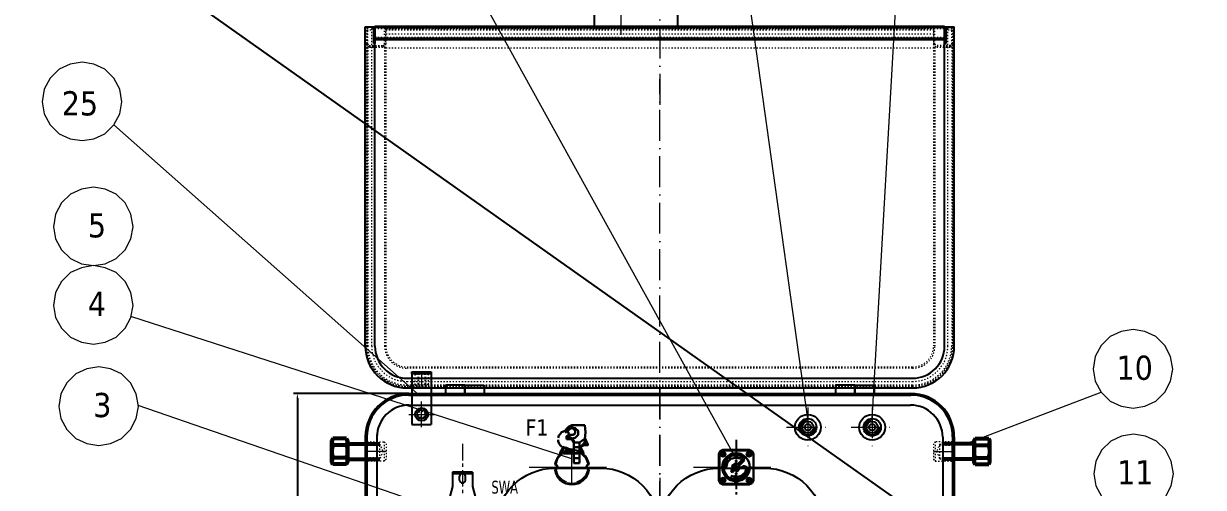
# Model space of a CAD drawing. Header units: millimetres. Extents: x 13152 to 35294, y -6229 to 54471.
# Drawn here: x 27553 to 29386, y 52771 to 53491 of the extents above; entities that cross this region are included whole.
import ezdxf

# ---------------------------------------------------------------- set-up
doc = ezdxf.new("R2010")
doc.units = ezdxf.units.MM
doc.header["$LTSCALE"] = 4
for name, pattern in [('ACAD_ISO03W100', [1.18, 0.47, -0.71]), ('ACAD_ISO10W100', [18, 12, -3, 0, -3]), ('CENTERX2', [101.6, 63.5, -12.7, 12.7, -12.7])]:
    doc.linetypes.add(name, pattern=pattern)
doc.layers.add('1', color=12, linetype='Continuous')
for name, color, linetype, lineweight in [('标注、文本', 3, 'Continuous', 25), ('粗实线', 4, 'Continuous', 53), ('铁心', 3, 'Continuous', 0)]:
    doc.layers.add(name, color=color, linetype=linetype, lineweight=lineweight)
doc.styles.add('Tahoma$001', font='tahoma.ttf', dxfattribs={"height": 2.159784})
doc.styles.add('TH_GBDIM', font='romans.shx', dxfattribs={"width": 0.8, "bigfont": 'gbcbig.shx'})
doc.dimstyles.new('TH_GBDIM1', dxfattribs={"dimscale": 3, "dimtxt": 3.5, "dimasz": 2.5, "dimexe": 2, "dimexo": 0, "dimgap": 1.5, "dimtad": 1, "dimdec": 1, "dimzin": 0, "dimdsep": 46, "dimtxsty": 'TH_GBDIM', "dimcen": 2.5, "dimclrd": 3, "dimclre": 256, "dimclrt": 2, "dimadec": 0, "dimazin": 0, "dimtfac": 0.714286, "dimtdec": 1, "dimtmove": 0, "dimatfit": 3, "dimfxl": 0, "dimtzin": 0, "dimlwd": -1, "dimlwe": -1, "dimarcsym": 0})

# ---------------------------------------------------------------- blocks, each defined once
blk = doc.blocks.new('*D220')
at = {"layer": 'Defpoints', "color": 0}
for p in [(28151.6, 52916.4), (27978.7, 52066.4), (28109.1, 52066.4)]:
    blk.add_point(p, dxfattribs=at)
at = {"layer": '标注、文本'}
for p, q in [((28151.6, 52916.4), (27972.7, 52916.4)), ((28109.1, 52066.4), (27972.7, 52066.4))]:
    blk.add_line(p, q, dxfattribs=at)
at = {"layer": '标注、文本', "color": 3}
blk.add_line((27978.7, 52908.9), (27978.7, 52073.9), dxfattribs=at)
for points in [[(27977.4, 52908.9), (27979.9, 52908.9), (27978.7, 52916.4)], [(27977.4, 52073.9), (27979.9, 52073.9), (27978.7, 52066.4)]]:
    blk.add_solid(points, dxfattribs=at)
at = {"layer": '标注、文本', "color": 2, "insert": (27968.9, 52491.4), "char_height": 10.5, "attachment_point": 5, "rotation": 90, "style": 'TH_GBDIM'}
blk.add_mtext('850.0', dxfattribs=at)
blk = doc.blocks.new('A$C75176214')
at = {"layer": '粗实线', "lineweight": 30}
h = blk.add_hatch(color=256, dxfattribs=at)
h.dxf.hatch_style = 2
h.paths.add_polyline_path([(0.762, 1.736), (0.72, 1.693), (0.804, 1.693)])
h = blk.add_hatch(color=256, dxfattribs=at)
h.dxf.hatch_style = 2
h.paths.add_polyline_path([(0.72, 1.693), (0.804, 1.693), (0.762, 1.651)])
h = blk.add_hatch(color=256, dxfattribs=at)
h.dxf.hatch_style = 2
h.paths.add_polyline_path([(0.381, 1.101), (0.381, 1.058), (0.423, 1.058)])
h = blk.add_hatch(color=256, dxfattribs=at)
h.dxf.hatch_style = 2
h.paths.add_polyline_path([(0.381, 1.101), (0.423, 1.101), (0.423, 1.058)])
h = blk.add_hatch(color=256, dxfattribs=at)
h.dxf.hatch_style = 2
h.paths.add_polyline_path([(0.762, 0.508), (0.72, 0.466), (0.804, 0.466)])
h = blk.add_hatch(color=256, dxfattribs=at)
h.dxf.hatch_style = 2
h.paths.add_polyline_path([(0.72, 0.466), (0.804, 0.466), (0.762, 0.423)])
for points in [[(0.254, 2.159), (0.085, 2.074), (0, 1.905)], [(0.254, 2.117), (0.085, 2.074), (0, 1.905)], [(0.254, 1.99), (0.169, 1.99), (0.169, 1.905), (0.169, 1.82), (0.254, 1.778), (0.339, 1.82), (0.381, 1.905)], [(1.651, 1.693), (1.397, 1.905), (1.058, 1.947), (0.762, 1.905), (0.466, 1.693)], [(1.651, 1.651), (1.651, 1.693), (1.397, 1.863), (1.058, 1.905), (0.762, 1.863), (0.508, 1.693), (0.508, 1.651)], [(1.651, 1.609), (1.609, 1.651), (1.355, 1.82), (1.058, 1.863), (0.804, 1.82), (0.55, 1.651), (0.508, 1.609)], [(0.635, 1.609), (0.593, 1.566), (0.55, 1.524)], [(1.82, 1.058), (1.778, 1.355), (1.609, 1.609), (1.355, 1.778), (1.058, 1.82), (0.804, 1.778), (0.72, 1.693)], [(0.762, 1.651), (0.72, 1.693), (0.762, 1.736)], [(0.762, 1.651), (0.804, 1.693), (0.762, 1.736)], [(1.693, 1.058), (1.609, 1.397), (1.397, 1.609), (1.058, 1.693), (0.762, 1.609)], [(1.905, 1.99), (1.82, 1.99), (1.778, 1.905), (1.82, 1.82), (1.905, 1.778), (1.947, 1.82), (1.99, 1.905), (1.947, 1.947), (1.905, 1.99), (1.82, 1.947), (1.82, 1.905), (1.82, 1.82), (1.905, 1.82), (1.947, 1.82), (1.99, 1.905)], [(2.159, 1.905), (2.074, 2.074), (1.905, 2.159)], [(2.117, 1.905), (2.074, 2.074), (1.905, 2.117)], [(0.212, 1.143), (0.212, 1.101), (0.254, 0.804), (0.423, 0.508), (0.677, 0.296), (1.016, 0.212)], [(0.254, 1.101), (0.296, 0.804), (0.466, 0.508), (0.677, 0.339), (1.016, 0.254)], [(0.296, 0.974), (0.339, 0.804), (0.508, 0.55), (0.72, 0.381), (1.016, 0.296)], [(0.339, 1.058), (0.381, 0.804), (0.55, 0.55), (0.804, 0.381), (1.058, 0.339), (1.355, 0.381), (1.439, 0.466)], [(0.423, 1.058), (0.508, 0.762), (0.762, 0.55), (1.058, 0.466), (1.397, 0.55)], [(0.508, 1.101), (0.508, 1.143), (0.55, 1.143), (0.55, 1.101), (0.508, 1.058), (0.466, 1.016), (0.55, 1.016)], [(0.635, 1.143), (0.593, 1.143), (0.55, 1.101), (0.593, 1.101), (0.635, 1.101), (0.635, 1.058), (0.635, 1.016), (0.593, 1.016), (0.55, 1.016), (0.55, 1.058)], [(0.677, 1.101), (0.677, 1.143), (0.677, 1.101), (0.72, 1.101), (0.677, 1.101), (0.677, 1.058)], [(0.677, 1.016), (0.677, 1.058)], [(0.889, 1.185), (0.847, 1.016), (0.974, 0.847), (1.185, 0.889)], [(0.889, 1.185), (0.889, 1.016), (1.016, 0.889), (1.143, 0.889)], [(0.931, 1.143), (0.931, 1.016), (1.016, 0.931), (1.143, 0.931)], [(1.27, 0.974), (1.312, 1.185), (1.143, 1.312), (0.974, 1.27)], [(1.27, 1.016), (1.27, 1.143), (1.143, 1.27), (0.974, 1.27)], [(1.228, 1.016), (1.228, 1.143), (1.143, 1.228), (1.016, 1.228)], [(1.143, 0.212), (1.482, 0.296), (1.736, 0.508), (1.905, 0.804), (1.947, 1.101), (1.947, 1.143)], [(1.143, 0.254), (1.439, 0.339), (1.693, 0.508), (1.863, 0.804), (1.905, 1.101)], [(1.143, 0.296), (1.439, 0.381), (1.651, 0.55), (1.82, 0.804), (1.82, 0.974)], [(1.397, 0.847), (1.355, 0.804), (1.312, 0.762)], [(1.82, 1.058), (1.82, 1.101)], [(0, 0.254), (0.085, 0.085), (0.254, 0.042)], [(0, 0.254), (0.085, 0.085), (0.254, 0)], [(0.254, 0.381), (0.169, 0.339), (0.169, 0.254), (0.169, 0.169), (0.254, 0.169), (0.339, 0.169), (0.381, 0.254)], [(0.72, 0.466), (0.762, 0.508)], [(0.762, 0.508), (0.804, 0.466), (0.762, 0.423)], [(1.016, 0.55), (1.016, 0.423), (1.058, 0.423)], [(1.905, 0.381), (1.82, 0.339), (1.778, 0.254), (1.82, 0.169), (1.905, 0.169), (1.947, 0.169), (1.99, 0.254), (1.947, 0.339), (1.905, 0.339), (1.82, 0.339), (1.82, 0.254), (1.82, 0.212), (1.905, 0.169), (1.947, 0.212), (1.99, 0.254)], [(1.905, 0.042), (2.074, 0.085), (2.117, 0.254)], [(1.905, 0), (2.074, 0.085), (2.159, 0.254)]]:
    blk.add_lwpolyline(points, dxfattribs=at)
for points in [[(0, 1.905), (0, 0.254)], [(0.423, 1.905), (0.381, 1.99), (0.254, 2.032), (0.169, 1.99), (0.085, 1.905), (0.169, 1.778), (0.254, 1.736), (0.381, 1.778)], [(0.339, 1.905), (0.339, 1.947), (0.254, 1.99), (0.212, 1.947), (0.169, 1.905), (0.212, 1.82), (0.254, 1.82), (0.339, 1.82)], [(1.101, 1.439), (1.101, 1.482), (1.058, 1.482), (1.058, 1.439)], [(2.032, 1.905), (1.99, 1.99), (1.905, 2.032), (1.778, 1.99), (1.736, 1.905), (1.778, 1.778), (1.905, 1.736), (1.99, 1.778)], [(0.381, 1.101), (0.423, 1.101), (0.423, 1.058), (0.381, 1.058)], [(1.143, 1.058), (1.143, 1.143), (1.058, 1.143), (1.016, 1.143), (1.016, 1.058), (1.016, 1.016), (1.058, 1.016), (1.143, 1.016)], [(0.423, 0.254), (0.381, 0.381), (0.254, 0.423), (0.169, 0.381), (0.085, 0.254), (0.169, 0.169), (0.254, 0.127), (0.381, 0.169)], [(0.339, 0.254), (0.339, 0.339), (0.254, 0.339), (0.212, 0.339), (0.169, 0.254), (0.212, 0.212), (0.254, 0.169), (0.339, 0.212)], [(1.101, 0.72), (1.058, 0.72), (1.058, 0.677), (1.101, 0.677)], [(1.101, 0.55), (1.101, 0.508), (1.101, 0.466), (1.101, 0.423), (1.143, 0.423), (1.143, 0.466), (1.143, 0.508), (1.143, 0.55)], [(2.032, 0.254), (1.99, 0.381), (1.905, 0.423), (1.778, 0.381), (1.736, 0.254), (1.778, 0.169), (1.905, 0.127), (1.99, 0.169)]]:
    blk.add_lwpolyline(points, close=True, dxfattribs=at)
for points in [[(0.254, 2.159), (0.254, 2.159), (1.905, 2.159), (1.905, 2.159)], [(0.254, 2.117), (0.254, 2.117), (1.905, 2.117), (1.905, 2.117)], [(0.55, 1.524), (0.55, 1.524), (0.931, 1.143), (0.931, 1.143)], [(0.635, 1.609), (0.635, 1.609), (1.016, 1.228), (1.016, 1.228)], [(0.72, 1.693), (0.72, 1.693), (0.762, 1.651), (0.762, 1.651)], [(1.016, 1.609), (1.016, 1.609), (1.016, 1.736), (1.016, 1.736)], [(1.016, 1.693), (1.016, 1.693), (1.101, 1.693), (1.101, 1.693)], [(1.101, 1.736), (1.101, 1.736), (1.101, 1.609), (1.101, 1.609)], [(1.101, 1.609), (1.101, 1.609), (1.101, 1.736), (1.101, 1.736)], [(2.117, 1.905), (2.117, 1.905), (2.117, 0.254), (2.117, 0.254)], [(2.159, 1.905), (2.159, 1.905), (2.159, 0.254), (2.159, 0.254)], [(1.143, 0.931), (1.143, 0.931), (1.312, 0.762), (1.312, 0.762)], [(1.228, 1.016), (1.228, 1.016), (1.397, 0.847), (1.397, 0.847)], [(1.693, 1.058), (1.693, 1.058), (1.693, 1.101), (1.693, 1.101)], [(0.254, 0.042), (0.254, 0.042), (1.016, 0.042), (1.016, 0.042)], [(0.254, 0), (0.254, 0), (1.905, 0), (1.905, 0)], [(0.72, 0.466), (0.72, 0.466), (0.762, 0.423), (0.762, 0.423)], [(1.016, 0), (1.016, 0), (1.016, 0.339), (1.016, 0.339)], [(1.058, 0), (1.058, 0), (1.101, 0), (1.101, 0)], [(1.143, 0), (1.143, 0), (1.143, 0.339), (1.143, 0.339)], [(1.143, 0.042), (1.143, 0.042), (1.905, 0.042), (1.905, 0.042)]]:
    blk.add_open_spline(points, degree=3, dxfattribs=at)
blk = doc.blocks.new('A$C08F7720E')
at = {"layer": '标注、文本'}
for p, q in [((10.16, 11.43), (11.43, 10.16)), ((10.16, 10.16), (11.43, 11.43))]:
    blk.add_line(p, q, dxfattribs=at)
at = {"layer": '标注、文本', "xscale": 10, "yscale": 10, "zscale": 10}
blk.add_blockref('A$C75176214', (0, 0), dxfattribs=at)

msp = doc.modelspace()

# ---------------------------------------------------------------- linework, layer by layer
at = {"color": 0, "linetype": 'ByBlock'}
for p, q in [((28219.52, 52794.46), (28219.52, 52772.18)), ((28250.71, 52794.46), (28219.52, 52794.46)), ((28219.52, 52794.46), (28250.71, 52794.46)), ((28219.52, 52792.23), (28250.71, 52792.23)), ((28230.66, 52781.6), (28230.66, 52787.78)), ((28239.57, 52781.6), (28239.57, 52787.78)), ((28250.71, 52794.46), (28250.71, 52772.18)), ((28219.52, 52772.18), (28201.69, 52705.34)), ((28250.71, 52772.18), (28268.53, 52705.34))]:
    msp.add_line(p, q, dxfattribs=at)
for centre, start, end in [((28235.11, 52787.78), 0, 180), ((28235.11, 52781.6), 180, 0)]:
    msp.add_arc(centre, 4.46, start, end, dxfattribs=at)
at = {"layer": '1', "color": 1, "linetype": 'CENTERX2', "lineweight": -3, "ltscale": 0.1}
msp.add_line((28660.41, 52844.21), (28660.41, 52759.57), dxfattribs=at)
at = {"layer": '1', "color": 1, "linetype": 'CENTERX2', "lineweight": 13, "ltscale": 0.1}
msp.add_line((28235.18, 52837.97), (28235.18, 52553.43), dxfattribs=at)
at = {"layer": '标注、文本'}
for p, q in [((26477.58, 54471.32), (34765.86, 48610.32)), ((28439.61, 53544.49), (28439.61, 53484.49)), ((28569.61, 53484.49), (28569.61, 53544.49)), ((28084.11, 52989.99), (28084.11, 53485.5)), ((28084.11, 53485.5), (28099.11, 53485.5)), ((28086.15, 53484.99), (28088.15, 53484.99)), ((28095.11, 53484.99), (28088.11, 53484.99)), ((28094.11, 53484.99), (28989.11, 53484.99)), ((28097.11, 53482.99), (28097.11, 53459.99)), ((28099.11, 53486.99), (28984.11, 53486.99)), ((28099.11, 53486.99), (28099.11, 53484.99)), ((28099.11, 52989.99), (28099.11, 53485.5)), ((28099.11, 53484.99), (28984.11, 53484.99)), ((28099.11, 53482.99), (28099.11, 53459.99)), ((28114.15, 53484.99), (28116.15, 53484.99)), ((28439.61, 53494.49), (28439.61, 53484.49)), ((28439.61, 53484.49), (28569.61, 53484.49)), ((28569.61, 53484.49), (28569.61, 53494.49)), ((28969.08, 53484.99), (28967.08, 53484.99)), ((28984.11, 53486.99), (28984.11, 53484.99)), ((28984.11, 53485.5), (28999.11, 53485.5)), ((28984.11, 52989.99), (28984.11, 53485.5)), ((28984.11, 53482.99), (28984.11, 53459.99)), ((28986.11, 53482.99), (28986.11, 53459.99)), ((28988.11, 53484.99), (28995.11, 53484.99)), ((28997.08, 53484.99), (28995.08, 53484.99)), ((28999.11, 52989.99), (28999.11, 53485.5)), ((28099.11, 53472.49), (28097.11, 53472.49)), ((28099.11, 53467.49), (28097.11, 53467.49)), ((28099.11, 53467.99), (28984.11, 53467.99)), ((28099.11, 53465.99), (28984.11, 53465.99)), ((28984.11, 53472.49), (28986.11, 53472.49)), ((28984.11, 53467.49), (28986.11, 53467.49)), ((28099.11, 53459.99), (28097.11, 53459.99)), ((28984.11, 53459.99), (28986.11, 53459.99)), ((28156.61, 52949.99), (28186.61, 52949.99)), ((28156.61, 52946.99), (28156.61, 52949.99)), ((28186.61, 52949.99), (28186.61, 52946.99)), ((28149.11, 52939.99), (28934.11, 52939.99)), ((28186.61, 52946.99), (28156.61, 52946.99)), ((28156.61, 52946.99), (28156.61, 52868.09)), ((28161.61, 52946.49), (28162.11, 52946.99)), ((28186.61, 52946.99), (28186.61, 52868.09)), ((28149.11, 52924.99), (28934.11, 52924.99)), ((28151.61, 52916.39), (28931.61, 52916.39)), ((28151.61, 52913.89), (28931.61, 52913.89)), ((28208.61, 52929.39), (28208.61, 52914.39)), ((28238.61, 52929.39), (28208.61, 52929.39)), ((28208.61, 52914.39), (28238.61, 52914.39)), ((28238.61, 52929.39), (28238.61, 52914.39)), ((28238.61, 52914.39), (28238.61, 52929.39)), ((28238.61, 52914.39), (28238.61, 52929.39)), ((28238.61, 52929.39), (28268.61, 52929.39)), ((28268.61, 52914.39), (28238.61, 52914.39)), ((28268.61, 52929.39), (28268.61, 52914.39)), ((28844.61, 52929.39), (28814.61, 52929.39)), ((28814.61, 52929.39), (28814.61, 52914.39)), ((28814.61, 52914.39), (28844.61, 52914.39)), ((28844.61, 52929.39), (28844.61, 52914.39)), ((28844.61, 52914.39), (28844.61, 52929.39)), ((28844.61, 52929.39), (28874.61, 52929.39)), ((28844.61, 52914.39), (28844.61, 52929.39)), ((28874.61, 52914.39), (28844.61, 52914.39)), ((28874.61, 52929.39), (28874.61, 52914.39)), ((28102.31, 52895), (28102.31, 52891.25)), ((28152.11, 52898.39), (28931.11, 52898.39)), ((28156.61, 52868.09), (28186.61, 52868.09)), ((28084.11, 52848.89), (28084.11, 52069.89)), ((28086.61, 52848.89), (28086.61, 52096.89)), ((28102.3, 52852.71), (28102.11, 52069.89)), ((28981.11, 52848.39), (28981.11, 52069.89)), ((28996.11, 52841.39), (28996.61, 52840.89)), ((28996.11, 52811.39), (28996.11, 52841.39)), ((28996.61, 52848.89), (28996.61, 52096.89)), ((28996.61, 52811.89), (28996.61, 52840.89)), ((28999.11, 52848.89), (28999.11, 52069.89)), ((28996.61, 52811.89), (28996.11, 52811.39))]:
    msp.add_line(p, q, dxfattribs=at)
at = {"layer": '标注、文本', "color": 1, "linetype": 'ACAD_ISO10W100', "lineweight": 18}
for p, q in [((28481.63, 53473.54), (28481.63, 53555.08)), ((28541.61, 53556.81), (28541.61, 53341.57)), ((28101.02, 53469.99), (28095.7, 53469.99)), ((28982.2, 53469.99), (28987.53, 53469.99)), ((28541.61, 52732.09), (28541.61, 53404.37)), ((28171.61, 52946.99), (28171.61, 52926.99)), ((28541.61, 52923.94), (28541.61, 52090.73)), ((28171.61, 52863.89), (28171.61, 52903.89)), ((28771.61, 52894.87), (28771.61, 52832.91)), ((28771.61, 52894.87), (28771.61, 52832.91)), ((28871.61, 52894.87), (28871.61, 52832.91)), ((28871.61, 52894.87), (28871.61, 52832.91)), ((28151.61, 52883.89), (28191.61, 52883.89)), ((28738.73, 52863.89), (28804.5, 52863.89)), ((28838.73, 52863.89), (28904.5, 52863.89)), ((28838.73, 52863.89), (28904.5, 52863.89)), ((28116.61, 52826.39), (28086.61, 52826.39)), ((28116.61, 52826.39), (28086.61, 52826.39)), ((28405.11, 52776.29), (28405.11, 52827.49)), ((28966.61, 52826.39), (28996.61, 52826.39)), ((28966.61, 52826.39), (28996.61, 52826.39)), ((28966.61, 52826.39), (28996.61, 52826.39)), ((28338.69, 52801.89), (28471.52, 52801.89)), ((28382.7, 52801.89), (28427.51, 52801.89)), ((28541.61, 52785.62), (28541.61, 52002.97)), ((28593.99, 52801.89), (28726.83, 52801.89))]:
    msp.add_line(p, q, dxfattribs=at)
at = {"layer": '标注、文本', "color": 2, "linetype": 'ACAD_ISO03W100', "lineweight": 18}
for p, q in [((28086.15, 53484.99), (28086.15, 53458.99)), ((28088.15, 53458.99), (28088.15, 53484.99)), ((28094.11, 52989.99), (28094.11, 53485.5)), ((28094.11, 53484.99), (28094.11, 53480.99)), ((28094.11, 53482.99), (28989.11, 53482.99)), ((28114.15, 53458.99), (28114.15, 53484.99)), ((28116.11, 53482.99), (28967.11, 53482.99)), ((28116.11, 53452.99), (28116.11, 53482.99)), ((28116.15, 53484.99), (28116.15, 53458.99)), ((28439.61, 53486.49), (28569.61, 53486.49)), ((28967.08, 53484.99), (28967.08, 53458.99)), ((28967.11, 53482.99), (28967.11, 53452.99)), ((28969.08, 53458.99), (28969.08, 53484.99)), ((28989.11, 52989.99), (28989.11, 53485.5)), ((28989.11, 53484.99), (28989.11, 53480.99)), ((28995.08, 53458.99), (28995.08, 53484.99)), ((28997.08, 53484.99), (28997.08, 53458.99)), ((28086.61, 53480.99), (28086.61, 52989.99)), ((28086.61, 53480.99), (28094.11, 53480.99)), ((28099.11, 53469.49), (28984.11, 53469.49)), ((28099.11, 53467.49), (28984.11, 53467.49)), ((28116.11, 53480.99), (28967.11, 53480.99)), ((28116.11, 53474.99), (28967.11, 53474.99)), ((28989.11, 53480.99), (28996.61, 53480.99)), ((28996.61, 53480.99), (28996.61, 52989.99)), ((28086.11, 53453.99), (28086.11, 52990.49)), ((28086.11, 53453.99), (28116.11, 53453.99)), ((28088.11, 53453.99), (28088.11, 52990.49)), ((28090.15, 53456.99), (28112.15, 53456.99)), ((28090.15, 53454.99), (28112.15, 53454.99)), ((28114.11, 53453.99), (28114.11, 52990.49)), ((28116.11, 53453.99), (28116.11, 52990.49)), ((28116.11, 53452.99), (28967.11, 53452.99)), ((28967.11, 53453.99), (28967.11, 52990.49)), ((28967.11, 53453.99), (28997.11, 53453.99)), ((28969.11, 53453.99), (28969.11, 52990.49)), ((28993.08, 53456.99), (28971.08, 53456.99)), ((28993.08, 53454.99), (28971.08, 53454.99)), ((28995.11, 53453.99), (28995.11, 52990.49)), ((28997.11, 53453.99), (28997.11, 52990.49)), ((28934.11, 52957.49), (28149.11, 52957.49)), ((28934.11, 52955.49), (28149.11, 52955.49)), ((28149.11, 52934.99), (28934.11, 52934.99)), ((28161.61, 52929.99), (28161.61, 52946.49)), ((28161.61, 52946.49), (28181.61, 52946.49)), ((28162.11, 52946.99), (28181.11, 52946.99)), ((28165.61, 52946.99), (28165.61, 52926.99)), ((28166.61, 52946.99), (28166.61, 52926.99)), ((28176.61, 52946.99), (28176.61, 52926.99)), ((28177.61, 52946.99), (28177.61, 52926.99)), ((28181.11, 52946.99), (28181.61, 52946.49)), ((28181.61, 52946.49), (28181.61, 52929.99)), ((28934.11, 52929.49), (28149.11, 52929.49)), ((28149.11, 52927.49), (28934.11, 52927.49)), ((28934.11, 52927.49), (28149.11, 52927.49)), ((28151.61, 52913.89), (28931.61, 52913.89)), ((28161.61, 52929.99), (28164.61, 52926.99)), ((28181.61, 52929.99), (28161.61, 52929.99)), ((28178.61, 52926.99), (28164.61, 52926.99)), ((28178.61, 52926.99), (28181.61, 52929.99)), ((28208.61, 52915.85), (28208.61, 52921.89)), ((28238.61, 52927.93), (28238.61, 52921.89)), ((28238.61, 52918.25), (28238.61, 52924.29)), ((28844.61, 52927.93), (28844.61, 52921.89)), ((28874.61, 52915.85), (28874.61, 52921.89)), ((28086.61, 52848.89), (28086.61, 52069.89)), ((28087.11, 52841.39), (28086.61, 52840.89)), ((28086.61, 52811.89), (28086.61, 52840.89)), ((28087.11, 52841.39), (28113.61, 52841.39)), ((28087.11, 52811.39), (28087.11, 52841.39)), ((28113.61, 52841.39), (28113.61, 52811.39)), ((28113.61, 52841.39), (28116.61, 52838.39)), ((28969.61, 52841.39), (28966.61, 52838.39)), ((28996.11, 52841.39), (28969.61, 52841.39)), ((28969.61, 52841.39), (28969.61, 52811.39)), ((28996.61, 52848.89), (28996.61, 52069.89)), ((28106.61, 52837.89), (28086.61, 52837.89)), ((28107.26, 52836.39), (28086.61, 52836.39)), ((28106.61, 52814.89), (28106.61, 52837.89)), ((28106.61, 52837.89), (28111.61, 52826.39)), ((28111.61, 52826.39), (28106.61, 52814.89)), ((28116.61, 52838.39), (28116.61, 52814.39)), ((28966.61, 52838.39), (28966.61, 52814.39)), ((28976.61, 52837.89), (28971.61, 52826.39)), ((28971.61, 52826.39), (28976.61, 52814.89)), ((28975.96, 52836.39), (28996.61, 52836.39)), ((28976.61, 52814.89), (28976.61, 52837.89)), ((28976.61, 52837.89), (28996.61, 52837.89)), ((28107.26, 52816.39), (28086.61, 52816.39)), ((28106.61, 52814.89), (28086.61, 52814.89)), ((28086.61, 52811.89), (28087.11, 52811.39)), ((28113.61, 52811.39), (28087.11, 52811.39)), ((28116.61, 52814.39), (28113.61, 52811.39)), ((28966.61, 52814.39), (28969.61, 52811.39)), ((28969.61, 52811.39), (28996.11, 52811.39)), ((28975.96, 52816.39), (28996.61, 52816.39)), ((28976.61, 52814.89), (28996.61, 52814.89))]:
    msp.add_line(p, q, dxfattribs=at)
at = {"layer": '标注、文本'}
for points in [[(28378.01, 52800.39), (28450.21, 52800.39, -0.4142136), (28541.61, 52708.99), (28541.61, 52311.79, -0.4142136), (28450.21, 52220.39), (28378.01, 52220.39, -0.4142136), (28286.61, 52311.79), (28286.61, 52708.99, -0.4142136)], [(28633.01, 52800.39), (28705.21, 52800.39, -0.4142136), (28796.61, 52708.99), (28796.61, 52311.79, -0.4142136), (28705.21, 52220.39), (28633.01, 52220.39, -0.4142136), (28541.61, 52311.79), (28541.61, 52708.99, -0.4142136)]]:
    msp.add_lwpolyline(points, format="xyb", close=True, dxfattribs=at)
for centre, radius in [((28171.61, 52883.89), 10), ((28171.61, 52883.89), 7), ((28771.61, 52863.89), 20), ((28771.61, 52863.89), 13.5), ((28871.61, 52863.89), 20), ((28871.61, 52863.89), 13.5), ((28771.61, 52863.89), 9), ((28771.61, 52863.89), 5), ((28871.61, 52863.89), 9), ((28871.61, 52863.89), 5)]:
    msp.add_circle(centre, radius, dxfattribs=at)
at = {"layer": '标注、文本', "color": 2, "linetype": 'ACAD_ISO03W100', "lineweight": 18}
msp.add_circle((28171.61, 52883.89), 5, dxfattribs=at)
at = {"layer": '标注、文本'}
for centre, radius, start, end in [((28095.11, 53482.99), 2, 0, 90), ((28988.11, 53482.99), 2, 90, 180), ((28149.11, 52989.99), 65, 180, 270), ((28149.11, 52989.99), 50, 180, 270), ((28934.11, 52989.99), 65, 270, 0), ((28934.11, 52989.99), 50, 270, 0), ((28151.61, 52848.89), 67.5, 90, 180), ((28151.61, 52848.89), 65, 90, 180), ((28931.61, 52848.89), 67.5, 0, 90), ((28931.61, 52848.89), 65, 0, 90), ((28152.11, 52848.39), 50, 90, 180), ((28931.11, 52848.39), 50, 0, 90), ((28771.61, 52863.89), 11.5, 90, 0), ((28871.61, 52863.89), 11.5, 90, 0), ((28405.11, 52801.89), 27, 8.49605, 171.50395), ((28378.11, 52801.89), 4, 274.24802, 85.75198), ((28432.11, 52801.89), 4, 94.24802, 265.75198), ((28405.11, 52801.89), 27, 188.49605, 351.50395)]:
    msp.add_arc(centre, radius, start, end, dxfattribs=at)
at = {"layer": '标注、文本', "color": 2, "linetype": 'ACAD_ISO03W100', "lineweight": 18}
for centre, radius, start, end in [((28090.15, 53458.99), 4, 180, 270), ((28090.15, 53458.99), 2, 180, 270), ((28112.15, 53458.99), 2, 270, 0), ((28112.15, 53458.99), 4, 270, 0), ((28971.08, 53458.99), 4, 180, 270), ((28971.08, 53458.99), 2, 180, 270), ((28993.08, 53458.99), 2, 270, 0), ((28993.08, 53458.99), 4, 270, 0), ((28149.11, 52990.49), 63, 180, 270), ((28149.11, 52989.99), 62.5, 180, 270), ((28149.11, 52990.49), 61, 180, 270), ((28149.11, 52989.99), 55, 180, 270), ((28149.11, 52990.49), 35, 180, 270), ((28149.11, 52990.49), 33, 180, 270), ((28934.11, 52990.49), 33, 270, 0), ((28934.11, 52990.49), 63, 270, 0), ((28934.11, 52990.49), 35, 270, 0), ((28934.11, 52990.49), 61, 270, 0), ((28934.11, 52989.99), 55, 270, 0), ((28934.11, 52989.99), 62.5, 270, 0), ((28151.61, 52848.89), 65, 90, 180), ((28931.61, 52848.89), 65, 0, 90), ((28171.61, 52883.89), 6, 90, 0)]:
    msp.add_arc(centre, radius, start, end, dxfattribs=at)
at = {"layer": '粗实线', "ltscale": 2}
for p, q in [((28033.75, 52846.24), (28032.21, 52843.58)), ((28032.21, 52809.2), (28032.21, 52843.58)), ((28055.08, 52846.24), (28033.75, 52846.24)), ((28055.08, 52846.24), (28056.61, 52843.58)), ((28056.61, 52843.58), (28056.61, 52809.2)), ((28056.61, 52809.2), (28056.61, 52843.58)), ((29031.39, 52846.24), (29029.86, 52843.58)), ((29029.86, 52843.58), (29029.86, 52809.2)), ((29029.86, 52809.2), (29029.86, 52843.58)), ((29031.39, 52846.24), (29052.72, 52846.24)), ((29052.72, 52846.24), (29054.26, 52843.58)), ((29054.26, 52809.2), (29054.26, 52843.58)), ((28055.08, 52836.32), (28033.75, 52836.32)), ((28056.61, 52838.39), (28056.61, 52814.39)), ((28056.61, 52838.39), (28106.61, 52838.39)), ((29029.86, 52838.39), (28979.86, 52838.39)), ((29029.86, 52838.39), (29029.86, 52814.39)), ((29031.39, 52836.32), (29052.72, 52836.32)), ((28033.75, 52806.54), (28032.21, 52809.2)), ((28055.08, 52816.47), (28033.75, 52816.47)), ((28055.08, 52806.54), (28033.75, 52806.54)), ((28055.08, 52806.54), (28056.61, 52809.2)), ((28056.61, 52814.39), (28106.61, 52814.39)), ((29029.86, 52814.39), (28979.86, 52814.39)), ((29031.39, 52806.54), (29029.86, 52809.2)), ((29031.39, 52816.47), (29052.72, 52816.47)), ((29031.39, 52806.54), (29052.72, 52806.54)), ((29052.72, 52806.54), (29054.26, 52809.2))]:
    msp.add_line(p, q, dxfattribs=at)
at = {"layer": '粗实线', "lineweight": 30}
for points in [[(28395.51, 52859.5), (28392.31, 52857.36), (28389.11, 52856.3), (28386.97, 52853.1), (28384.84, 52850.96), (28383.77, 52847.76)], [(28395.51, 52859.5), (28392.31, 52857.36), (28389.11, 52856.3), (28386.97, 52853.1), (28384.84, 52850.96), (28383.77, 52847.76)], [(28405.11, 52866.97), (28399.77, 52864.83), (28396.57, 52861.63), (28394.44, 52856.3)], [(28405.11, 52863.76), (28398.71, 52861.63), (28396.57, 52856.3)], [(28405.11, 52866.97), (28405.11, 52863.76)], [(28405.11, 52846.7), (28410.44, 52847.76), (28414.71, 52852.03), (28414.71, 52858.43), (28410.44, 52862.7), (28405.11, 52863.76)], [(28425.38, 52845.63), (28426.44, 52856.3), (28425.38, 52866.97)], [(28383.77, 52844.56), (28383.77, 52842.43), (28384.84, 52839.23), (28386.97, 52836.03), (28389.11, 52833.89), (28392.31, 52831.76), (28395.51, 52830.69), (28399.77, 52829.63), (28404.04, 52829.63), (28408.31, 52829.63)], [(28383.77, 52844.56), (28383.77, 52842.43), (28384.84, 52839.23), (28386.97, 52836.03), (28389.11, 52833.89), (28392.31, 52831.76), (28395.51, 52830.69), (28399.77, 52829.63), (28404.04, 52829.63), (28408.31, 52829.63)], [(28395.51, 52857.36), (28395.51, 52856.3)], [(28396.57, 52849.9), (28399.77, 52846.7), (28405.11, 52845.63)], [(28398.71, 52849.9), (28396.57, 52849.9), (28396.57, 52845.63)], [(28408.31, 52840.3), (28408.31, 52843.5), (28405.11, 52846.7)], [(28405.11, 52845.63), (28405.11, 52846.7)], [(28405.11, 52845.63), (28408.31, 52840.3)], [(28412.57, 52808.29), (28408.31, 52808.29), (28408.31, 52840.3)], [(28416.84, 52808.29), (28416.84, 52840.3), (28408.31, 52840.3)], [(28416.84, 52832.83), (28420.04, 52834.96), (28422.18, 52837.09), (28424.31, 52839.23), (28425.38, 52842.43), (28426.44, 52844.56), (28425.38, 52847.76)], [(28416.84, 52832.83), (28420.04, 52834.96), (28422.18, 52837.09), (28424.31, 52839.23), (28425.38, 52842.43), (28426.44, 52844.56), (28425.38, 52847.76)], [(28425.38, 52845.63), (28424.31, 52845.63), (28416.84, 52840.3)], [(28416.84, 52831.76), (28420.04, 52833.89), (28422.18, 52834.96), (28423.24, 52838.16), (28425.38, 52840.3), (28425.38, 52842.43), (28426.44, 52844.56)], [(28416.84, 52831.76), (28420.04, 52833.89), (28422.18, 52834.96), (28423.24, 52838.16), (28425.38, 52840.3), (28425.38, 52842.43), (28426.44, 52844.56)], [(28425.38, 52845.63), (28425.38, 52836.03), (28428.58, 52836.03), (28429.64, 52836.03), (28429.64, 52837.09), (28425.38, 52847.76)], [(28396.57, 52826.43), (28390.17, 52823.23), (28382.7, 52815.76), (28379.5, 52806.16)], [(28391.24, 52824.29), (28386.97, 52824.29), (28392.31, 52832.83)], [(28386.97, 52824.29), (28386.97, 52821.09), (28388.04, 52821.09), (28388.04, 52824.29)], [(28388.04, 52824.29), (28392.31, 52831.76)], [(28391.24, 52833.89), (28392.31, 52832.83), (28396.57, 52831.76), (28399.77, 52830.69), (28404.04, 52829.63), (28408.31, 52829.63)], [(28391.24, 52833.89), (28392.31, 52832.83), (28396.57, 52831.76), (28399.77, 52830.69), (28404.04, 52829.63), (28408.31, 52829.63)], [(28430.71, 52806.16), (28427.51, 52815.76), (28420.04, 52823.23), (28412.57, 52826.43)], [(28425.38, 52836.03), (28421.11, 52836.03)], [(28423.24, 52824.29), (28423.24, 52821.09), (28422.18, 52821.09), (28422.18, 52824.29)], [(28379.5, 52798.69), (28381.64, 52799.76), (28382.7, 52801.89), (28381.64, 52805.09), (28379.5, 52806.16)], [(28430.71, 52806.16), (28428.58, 52805.09), (28427.51, 52801.89), (28428.58, 52799.76), (28430.71, 52798.69)], [(28379.5, 52798.69), (28382.7, 52789.09), (28390.17, 52781.62), (28396.57, 52778.42)], [(28412.57, 52778.42), (28420.04, 52781.62), (28427.51, 52789.09), (28430.71, 52798.69)], [(28397.64, 52777.35), (28405.11, 52776.29), (28412.57, 52777.35)]]:
    msp.add_lwpolyline(points, dxfattribs=at)
for points in [[(28405.11, 52862.7), (28404.04, 52862.7), (28402.97, 52861.63), (28401.91, 52861.63), (28400.84, 52860.56), (28399.77, 52860.56), (28399.77, 52859.5), (28399.77, 52858.43), (28398.71, 52857.36), (28398.71, 52856.3), (28399.77, 52855.23), (28399.77, 52854.16), (28400.84, 52853.1), (28401.91, 52852.03), (28402.97, 52852.03), (28404.04, 52852.03), (28405.11, 52852.03), (28406.17, 52852.03), (28407.24, 52852.03), (28408.31, 52853.1), (28409.37, 52853.1), (28409.37, 52854.16), (28410.44, 52855.23), (28410.44, 52856.3), (28410.44, 52857.36), (28410.44, 52858.43), (28409.37, 52859.5), (28409.37, 52860.56), (28408.31, 52860.56), (28408.31, 52861.63), (28407.24, 52861.63), (28406.17, 52862.7)], [(28417.91, 52824.29), (28417.91, 52825.36)]]:
    msp.add_lwpolyline(points, close=True, dxfattribs=at)
for centre in [(28660.06, 52801.89), (28660.11, 52801.89)]:
    msp.add_circle(centre, 21.5, dxfattribs=at)
at = {"layer": '粗实线', "ltscale": 2}
for centre, radius, start, end in [((28041.35, 52841.17), 9.14, 146.29544, 212.08556), ((28047.47, 52841.17), 9.14, 327.44125, 33.70456), ((29039, 52841.17), 9.14, 146.29544, 212.55875), ((29045.12, 52841.17), 9.14, 327.91444, 33.70456), ((28068.21, 52826.39), 36, 163.9966, 196.0034), ((28020.61, 52826.39), 36, 343.9966, 16.0034), ((29065.86, 52826.39), 36, 163.9966, 196.0034), ((29018.26, 52826.39), 36, 343.9966, 16.0034), ((28041.35, 52811.61), 9.14, 147.91444, 213.70456), ((28047.47, 52811.61), 9.14, 326.29544, 32.08556), ((29039, 52811.61), 9.14, 147.91444, 213.70456), ((29045.12, 52811.61), 9.14, 326.29544, 32.08556)]:
    msp.add_arc(centre, radius, start, end, dxfattribs=at)
at = {"layer": '粗实线', "lineweight": 30}
for points in [[(28405.11, 52866.97), (28405.11, 52866.97), (28425.38, 52866.97), (28425.38, 52866.97)], [(28394.44, 52856.3), (28394.44, 52856.3), (28396.57, 52856.3), (28396.57, 52856.3)], [(28405.11, 52845.63), (28405.11, 52845.63), (28396.57, 52845.63), (28396.57, 52845.63)], [(28398.71, 52849.9), (28398.71, 52849.9), (28405.11, 52846.7), (28405.11, 52846.7)], [(28399.77, 52856.3), (28399.77, 52856.3), (28399.77, 52849.9), (28399.77, 52849.9)], [(28405.11, 52847.76), (28405.11, 52847.76), (28405.11, 52846.7), (28405.11, 52846.7)], [(28416.84, 52840.3), (28416.84, 52840.3), (28416.84, 52841.36), (28416.84, 52841.36)], [(28391.24, 52824.29), (28391.24, 52824.29), (28391.24, 52832.83), (28391.24, 52832.83)], [(28392.31, 52824.29), (28392.31, 52824.29), (28405.11, 52824.29), (28405.11, 52824.29)], [(28395.51, 52824.29), (28395.51, 52824.29), (28392.31, 52824.29), (28392.31, 52824.29)], [(28392.31, 52823.23), (28392.31, 52823.23), (28417.91, 52823.23), (28417.91, 52823.23)], [(28395.51, 52824.29), (28395.51, 52824.29), (28395.51, 52829.63), (28395.51, 52829.63)], [(28397.64, 52824.29), (28397.64, 52824.29), (28397.64, 52830.69), (28397.64, 52830.69)], [(28397.64, 52827.49), (28397.64, 52827.49), (28408.31, 52826.43), (28408.31, 52826.43)], [(28397.64, 52827.49), (28397.64, 52827.49), (28408.31, 52827.49), (28408.31, 52827.49)], [(28404.04, 52824.29), (28404.04, 52824.29), (28421.11, 52824.29), (28421.11, 52824.29)], [(28405.11, 52824.29), (28405.11, 52824.29), (28405.11, 52825.36), (28405.11, 52825.36)], [(28417.91, 52824.29), (28417.91, 52824.29), (28405.11, 52824.29), (28405.11, 52824.29)], [(28408.31, 52832.83), (28408.31, 52832.83), (28416.84, 52832.83), (28416.84, 52832.83)], [(28422.18, 52824.29), (28422.18, 52824.29), (28416.84, 52831.76), (28416.84, 52831.76)], [(28417.91, 52824.29), (28417.91, 52824.29), (28417.91, 52832.83), (28417.91, 52832.83)], [(28423.24, 52824.29), (28423.24, 52824.29), (28417.91, 52832.83), (28417.91, 52832.83)], [(28408.31, 52815.76), (28408.31, 52815.76), (28416.84, 52815.76), (28416.84, 52815.76)], [(28408.31, 52808.29), (28408.31, 52808.29), (28416.84, 52808.29), (28416.84, 52808.29)]]:
    msp.add_open_spline(points, degree=3, dxfattribs=at)
at = {"layer": '铁心', "lineweight": 13}
for points in [[(28660.06, 52814.89), (28167.58, 53706.75), (28167.58, 53706.75)], [(28771.61, 52876.89), (28655.18, 53710.95), (28655.18, 53710.95)], [(28871.61, 52876.89), (28919.48, 53718.91), (28919.48, 53718.91)], [(28163.84, 52917.59), (27693.56, 53333.67), (27693.56, 53333.67)], [(28405.11, 52814.89), (27719.93, 53035.9), (27719.93, 53035.9)], [(29022.36, 52840.39), (29227.45, 52918.5), (29227.45, 52918.5)], [(28259.25, 52715.28), (27731.52, 52897.48), (27731.52, 52897.48)]]:
    msp.add_lwpolyline(points, dxfattribs=at)
for points in [[(27705.91, 53369.21), (27702.59, 53389.08), (27693.56, 53406.25), (27679.7, 53420.11), (27662.54, 53427.64), (27644.16, 53430.95), (27625.49, 53427.64), (27608.62, 53420.11), (27594.77, 53406.25), (27585.43, 53389.08), (27582.42, 53369.21), (27585.43, 53350.53), (27594.77, 53333.67), (27608.62, 53319.81), (27625.49, 53311.98), (27644.16, 53308.97), (27662.54, 53311.98), (27679.7, 53319.81), (27693.56, 53333.67), (27702.59, 53350.53)], [(27723.47, 53175.18), (27720.16, 53195.06), (27711.12, 53212.23), (27697.27, 53226.08), (27680.1, 53233.61), (27661.73, 53236.93), (27643.05, 53233.61), (27626.19, 53226.08), (27612.33, 53212.23), (27603, 53195.06), (27599.98, 53175.18), (27603, 53156.51), (27612.33, 53139.64), (27626.19, 53125.79), (27643.05, 53117.96), (27661.73, 53114.95), (27680.1, 53117.96), (27697.27, 53125.79), (27711.12, 53139.64), (27720.16, 53156.51)], [(27723.47, 53053.2), (27720.16, 53073.08), (27711.12, 53090.25), (27697.27, 53104.1), (27680.1, 53111.63), (27661.73, 53114.95), (27643.05, 53111.63), (27626.19, 53104.1), (27612.33, 53090.25), (27603, 53073.08), (27599.98, 53053.2), (27603, 53034.53), (27612.33, 53017.66), (27626.19, 53003.81), (27643.05, 52995.98), (27661.73, 52992.96), (27680.1, 52995.98), (27697.27, 53003.81), (27711.12, 53017.66), (27720.16, 53034.53)], [(29338.59, 52954.04), (29335.27, 52973.92), (29326.24, 52991.09), (29312.38, 53004.94), (29295.22, 53012.47), (29276.84, 53015.79), (29258.17, 53012.47), (29241.3, 53004.94), (29227.45, 52991.09), (29218.11, 52973.92), (29215.1, 52954.04), (29218.11, 52935.37), (29227.45, 52918.5), (29241.3, 52904.65), (29258.17, 52896.82), (29276.84, 52893.8), (29295.22, 52896.82), (29312.38, 52904.65), (29326.24, 52918.5), (29335.27, 52935.37)], [(27731.75, 52896.11), (27728.43, 52915.99), (27719.4, 52933.16), (27705.54, 52947.01), (27688.38, 52954.54), (27670, 52957.85), (27651.33, 52954.54), (27634.46, 52947.01), (27620.61, 52933.16), (27611.27, 52915.99), (27608.26, 52896.11), (27611.27, 52877.44), (27620.61, 52860.57), (27634.46, 52846.71), (27651.33, 52838.88), (27670, 52835.87), (27688.38, 52838.88), (27705.54, 52846.71), (27719.4, 52860.57), (27728.43, 52877.44)], [(29339.54, 52791.6), (29336.23, 52811.47), (29327.2, 52828.64), (29313.34, 52842.5), (29296.17, 52850.03), (29277.8, 52853.34), (29259.13, 52850.03), (29242.26, 52842.5), (29228.41, 52828.64), (29219.07, 52811.47), (29216.06, 52791.6), (29219.07, 52772.92), (29228.41, 52756.06), (29242.26, 52742.2), (29259.13, 52734.37), (29277.8, 52731.36), (29296.17, 52734.37), (29313.34, 52742.2), (29327.2, 52756.06), (29336.23, 52772.92)]]:
    msp.add_lwpolyline(points, close=True, dxfattribs=at)

# ---------------------------------------------------------------- block references
at = {"layer": '标注、文本', "xscale": -2.5, "yscale": 2.5, "zscale": 2.5}
msp.add_blockref('A$C08F7720E', (28687.09, 52774.9), dxfattribs=at)

# ---------------------------------------------------------------- texts
at = {"layer": '标注、文本', "lineweight": 13, "style": 'Tahoma$001'}
msp.add_text('F1', height=25, dxfattribs=at).set_placement((28332.93, 52851.1))
at = {"layer": '标注、文本', "style": 'Tahoma$001', "width": 0.76}
msp.add_text('SWA', height=20, dxfattribs=at).set_placement((28280.02, 52760.94))
at = {"layer": '铁心', "lineweight": 13, "style": 'Tahoma$001'}
for s, height, p in [('25', 37.589, (27612.64, 53348.18)), ('5', 37.59, (27653.24, 53158.76)), ('4', 37.59, (27653.24, 53036.78)), ('10', 37.589, (29251.16, 52937.62)), ('3', 37.59, (27661.52, 52879.69)), ('11', 37.589, (29252.12, 52775.17))]:
    msp.add_text(s, height=height, dxfattribs=at).set_placement(p)

# ---------------------------------------------------------------- dimensions: what is measured, and where the dimension line sits
at = {"layer": '标注、文本'}
dim = msp.add_linear_dim(base=(27978.7, 52066.39), p1=(28151.61, 52916.39), p2=(28109.11, 52066.39), angle=90, dimstyle='TH_GBDIM1', dxfattribs=at)
dim.commit()
dim.dimension.update_dxf_attribs({"geometry": '*D220', "text_midpoint": (27968.95, 52491.39)})

doc.saveas('drawing.dxf')
